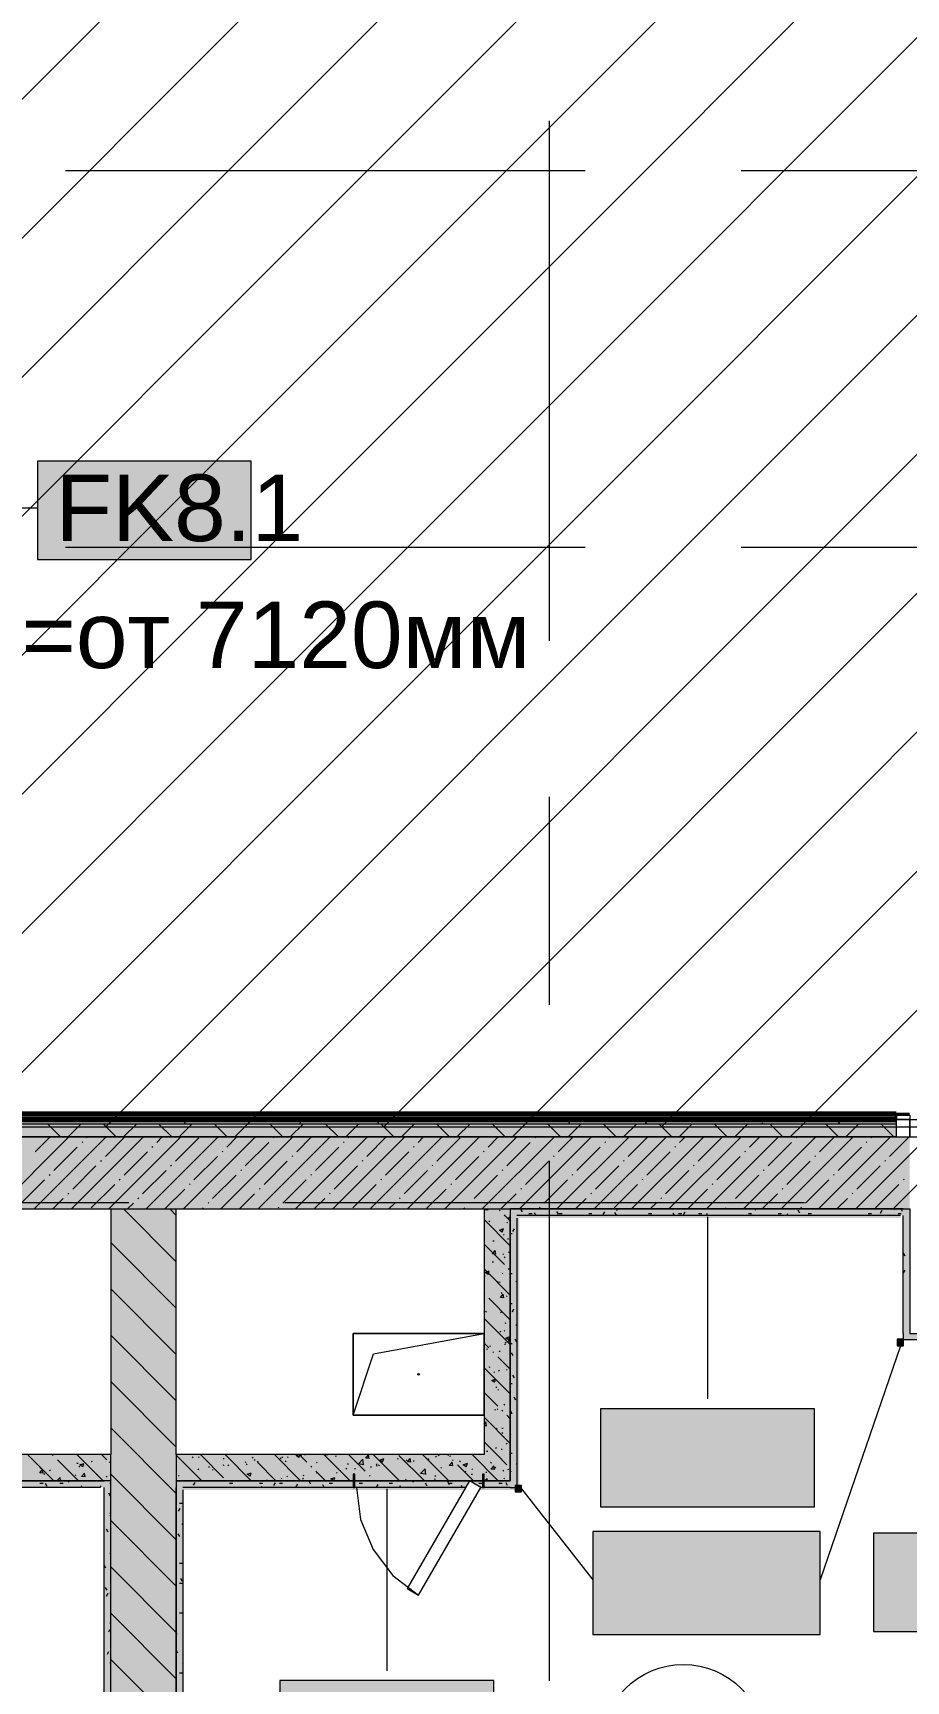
# Model space of a CAD drawing. Header units: millimetres. Extents: x -3817 to 677485, y -22715 to 103890.
# Drawn here: x 342725 to 345392, y 15458 to 20489 of the extents above; entities that cross this region are included whole.
import ezdxf

# ---------------------------------------------------------------- set-up
doc = ezdxf.new("R2010")
doc.units = ezdxf.units.MM
doc.layers.add('PDF _Геометрия', color=7, linetype='Continuous', true_color=0x1d1d1d)
doc.layers.add('PDF _Сплошная заливка', color=7, linetype='Continuous', true_color=0xffffff)
doc.layers.add('PDF _Текст', color=7, linetype='Continuous')
doc.styles.add('PDF GOST-Common', font='arial.ttf')

msp = doc.modelspace()

# ---------------------------------------------------------------- hatches: boundary and pattern name
at = {"layer": 'PDF _Сплошная заливка', "true_color": 0xc0c0c0, "transparency": 33554559}
h = msp.add_hatch(color=9, dxfattribs=at)
h.paths.add_polyline_path([(346933.4, 17159), (347509.9, 17160.5), (347509.9, 17172), (346033.1, 17172), (346033.1, 17159), (346262.4, 17159)], flags=0)
h.paths.add_polyline_path([(342236.4, 17159), (345362.1, 17159), (345362.1, 17172), (341613.9, 17172), (341613.9, 17159)], flags=0)
at = {"layer": 'PDF _Сплошная заливка', "transparency": 33554559}
h = msp.add_hatch(color=256, dxfattribs=at)
h.paths.add_polyline_path([(348342.9, 17119), (348342.9, 17155.5), (347487.4, 17155.5), (347487.4, 17159), (346033.1, 17159), (346033.1, 17119), (348317.4, 17119)], flags=0)
h.paths.add_polyline_path([(341722.9, 17119), (345362.1, 17119), (345362.1, 17159), (341613.9, 17159), (341613.9, 17119)], flags=0)
at = {"layer": 'PDF _Сплошная заливка', "true_color": 0xff8000, "transparency": 33554559}
h = msp.add_hatch(color=30, dxfattribs=at)
h.paths.add_polyline_path([(342072.9, 17172), (345362.1, 17172), (345362.1, 17189), (342072.9, 17189)], flags=0)
h.paths.add_polyline_path([(347478.6, 17172), (348342.9, 17172.5), (348342.9, 17188.5), (346033.1, 17187), (346033.1, 17172), (347436.7, 17172)], flags=0)
at = {"layer": 'PDF _Сплошная заливка', "transparency": 33554559}
h = msp.add_hatch(color=256, dxfattribs=at)
h.paths.add_polyline_path([(350786.8, 16899), (352242.9, 16899), (352242.9, 17119), (350786.8, 17119), (350786.8, 17048.2)], flags=0)
h.paths.add_polyline_path([(355922.9, 16899), (355922.9, 17119), (353702.9, 17119), (353702.9, 16899), (355656.5, 16899)], flags=0)
h.paths.add_polyline_path([(348342.9, 16899), (348342.9, 17119), (346003.1, 17119), (346003.1, 16899), (348275.4, 16899)], flags=0)
h.paths.add_polyline_path([(344102.9, 16899), (345403.1, 16899), (345403.1, 17119), (341722.9, 17119), (341722.9, 16899), (343162.9, 16899)], flags=0)
for points in [[(344102.9, 16149), (344182.9, 16149), (344182.9, 16899), (344102.9, 16899), (344102.9, 16342.1)], [(344182.9, 16049), (344202.9, 16049), (344202.9, 16879), (344182.9, 16879), (344182.9, 16069)], [(346084.9, 16499), (346092.9, 16499), (346092.9, 16519), (345383.1, 16519), (345383.1, 16499), (345591.4, 16499)], [(341272.9, 16069), (341272.9, 16089), (341277.9, 16089), (341277.9, 16069), (341667.9, 16069), (341667.9, 16089), (341672.9, 16089), (341672.9, 16069), (342962.9, 16069), (342962.9, 16149), (341222.9, 16149), (341222.9, 16069)], [(343162.9, 16069), (343702.9, 16069), (343702.9, 16089), (343707.9, 16089), (343707.9, 16069), (344097.9, 16069), (344097.9, 16089), (344102.9, 16089), (344102.9, 16069), (344182.9, 16069), (344182.9, 16149), (343162.9, 16149)], [(342942.9, 13039), (342962.9, 13039), (342962.9, 16069), (342942.9, 16069), (342942.9, 13050)]]:
    msp.add_hatch(color=256, dxfattribs=at).paths.add_polyline_path(points)
h = msp.add_hatch(color=256, dxfattribs=at)
h.paths.add_polyline_path([(342931.9, 16049), (342942.9, 16049), (342942.9, 16069), (341672.9, 16069), (341672.9, 16049), (342236.4, 16049)], flags=0)
h.paths.add_polyline_path([(341628.3, 16069), (341277.9, 16069), (341277.9, 16049), (341616.7, 16049), (341619.2, 16053.3)], flags=0)
h.paths.add_polyline_path([(341667.9, 16049), (341667.9, 16069), (341628.3, 16069), (341662.9, 16049)], flags=0)
h.paths.add_polyline_path([(341272.9, 16049), (341272.9, 16069), (341222.9, 16069), (341222.9, 16049), (341253.9, 16049)], flags=0)
h = msp.add_hatch(color=256, dxfattribs=at)
h.paths.add_polyline_path([(343162.9, 16049), (343702.9, 16049), (343702.9, 16069), (343162.9, 16069)], flags=0)
h.paths.add_polyline_path([(344046.8, 16049), (344058.3, 16069), (343707.9, 16069), (343707.9, 16049), (343868.3, 16049)], flags=0)
h.paths.add_polyline_path([(344092.9, 16049), (344097.9, 16049), (344097.9, 16069), (344058.3, 16069), (344062.5, 16066.6)], flags=0)
h.paths.add_polyline_path([(344182.9, 16049), (344182.9, 16069), (344102.9, 16067.4), (344102.9, 16049)], flags=0)

# ---------------------------------------------------------------- linework, layer by layer
at = {"layer": 'PDF _Геометрия', "color": 8, "lineweight": 9, "true_color": 0x808080}
msp.add_lwpolyline([(357882.9, 17150), (357882.9, 28419), (349202.9, 28419), (349202.9, 28819), (342052.9, 28819), (342052.9, 26599), (342052.9, 17150)], close=True, dxfattribs=at)
at = {"layer": 'PDF _Геометрия', "color": 9, "lineweight": 9, "true_color": 0xc0c0c0}
for points in [[(342052.9, 19648.9), (350823, 28419)], [(342052.9, 19224.6), (351247.3, 28419)], [(342052.9, 18800.3), (351671.6, 28419)], [(342052.9, 18376.1), (352095.8, 28419)], [(342052.9, 17951.8), (352520.1, 28419)], [(342052.9, 17527.5), (352944.4, 28419)], [(342099.6, 17150), (353368.6, 28419)], [(342523.9, 17150), (353792.9, 28419)], [(342948.2, 17150), (354217.2, 28419)], [(343372.4, 17150), (354641.4, 28419)], [(343796.7, 17150), (355065.7, 28419)], [(344220.9, 17150), (355489.9, 28419)], [(344645.2, 17150), (355914.2, 28419)], [(345069.5, 17150), (356338.5, 28419)], [(345362.1, 17119), (341613.9, 17119), (341613.9, 17172), (342052.9, 17172), (342052.9, 18406.7), (342052.9, 19214.4), (342052.9, 26192), (342052.9, 26605.5), (342072.9, 26605.5), (342072.9, 26192), (342072.9, 19214.4), (342072.9, 18406.7), (342072.9, 17189)], [(341612.9, 17119), (345362.1, 17119), (345403.1, 17119), (345403.1, 17172), (345403.1, 17119)], [(342072.9, 17172), (345362.1, 17172), (345403.1, 17172), (346002.9, 17172), (346033.1, 17172), (347509.9, 17172)], [(345402.1, 17185), (345362.1, 17185), (345362.1, 17187), (345402.1, 17187)], [(345362.1, 17172), (345362.1, 17185), (345403.1, 17185), (345403.1, 17172), (345362.1, 17172), (345362.1, 17119), (345403.1, 17119), (346002.9, 17119), (346033.1, 17119), (348342.9, 17119), (349202.9, 17119), (349202.9, 17172)], [(341722.9, 16519), (342182.9, 16519), (342182.9, 16599), (342182.9, 16899), (342962.9, 16899), (342962.9, 16149), (341222.9, 16149), (341222.9, 16399)], [(345383.1, 16519), (345383.1, 16499)], [(342931.9, 16049), (341662.9, 16049), (341672.9, 16049)], [(344182.9, 16049), (344202.9, 16049)]]:
    msp.add_lwpolyline(points, dxfattribs=at)
at = {"layer": 'PDF _Геометрия', "color": 253, "lineweight": 9, "true_color": 0xaaaaaa}
for points in [[(344302.9, 18633.7), (344302.9, 20221.2)], [(342824.1, 20069), (344411.6, 20069)], [(344887.9, 20069), (345522.9, 20069)], [(342824.1, 18919), (344411.6, 18919)], [(344887.9, 18919), (345522.9, 18919)], [(344302.9, 17522.4), (344302.9, 18157.4)], [(344302.9, 15458.7), (344302.9, 17046.2)], [(342382.9, 16919), (343017.9, 16919)], [(343494.1, 16919), (345081.6, 16919)], [(343712.9, 16049), (343725.9, 15950.7), (343763.9, 15859), (343824.2, 15780.3), (343902.9, 15719.9)]]:
    msp.add_lwpolyline(points, dxfattribs=at)
at = {"layer": 'PDF _Геометрия', "color": 7, "lineweight": 9}
for points in [[(343391.7, 19181.4), (342738.6, 19181.4), (342738.6, 18881.4), (343391.7, 18881.4)], [(344102.9, 16519), (344102.9, 16269), (343702.9, 16269), (343702.9, 16519)], [(344102.9, 16519), (343702.9, 16519), (343702.9, 16269), (344102.9, 16269)], [(345112.2, 16289.1), (344459.1, 16289.1), (344459.1, 15989.1), (345112.2, 15989.1)], [(345129.3, 15914.7), (344435.3, 15914.7), (344435.3, 15599.4), (345129.3, 15599.4)], [(345129.3, 15914.7), (344435.3, 15914.7), (344435.3, 15599.4), (345129.3, 15599.4)], [(345945.6, 15909.1), (345292.5, 15909.1), (345292.5, 15609.1), (345945.6, 15609.1)], [(344132.5, 15459.1), (343479.4, 15459.1), (343479.4, 15159.1), (344132.5, 15159.1)]]:
    msp.add_lwpolyline(points, close=True, dxfattribs=at)
for points in [[(342074.1, 19039.5), (342738.6, 19039.5)], [(341613.9, 17159), (345362.1, 17159)], [(342962.9, 16899), (343162.9, 16899)], [(344102.9, 16899), (344182.9, 16899), (345383.1, 16899), (345403.1, 16899), (345403.1, 16519), (346003.1, 16519), (346003.1, 16899)], [(345383.1, 16899), (344182.9, 16899), (344182.9, 16879), (344182.9, 16149), (344182.9, 16879)], [(345375.1, 16879), (344202.9, 16879)], [(344202.9, 16871), (344202.9, 16049)], [(344785.6, 16875), (344785.6, 16319.2)], [(345383.1, 16519), (345383.1, 16879)], [(343702.9, 16269), (343765.4, 16456.5), (344102.9, 16519)], [(345374.9, 16481), (345129.3, 15767.2)], [(346084.9, 16499), (345383.1, 16499)], [(342962.9, 13019), (342752.9, 13019), (342962.9, 13019), (342962.9, 13039), (342962.9, 16069), (342962.9, 16149)], [(343162.9, 16149), (343162.9, 16069), (343162.9, 16049)], [(342962.9, 13039), (342962.9, 16069), (342942.9, 16069), (341672.9, 16069), (342942.9, 16069)], [(342942.9, 13050), (342942.9, 16049)], [(343162.9, 13019), (343162.9, 13039), (343162.9, 16049), (343162.9, 13039)], [(344046.8, 16049), (343182.9, 16049)], [(343182.9, 16041), (343182.9, 13039)], [(343805.9, 16045), (343805.9, 15489.2)], [(344182.9, 16049), (344092.9, 16049)], [(344217.4, 16045), (344435.3, 15767.2)]]:
    msp.add_lwpolyline(points, dxfattribs=at)
at = {"layer": 'PDF _Геометрия', "color": 30, "lineweight": 70, "true_color": 0xff8000}
for points in [[(342072.9, 17189), (345362.1, 17189)], [(342072.9, 17172), (345362.1, 17172)]]:
    msp.add_lwpolyline(points, dxfattribs=at)
at = {"layer": 'PDF _Геометрия', "lineweight": 9}
for points in [[(342809.6, 17119), (342769.6, 17159)], [(342872.3, 17159), (342832.3, 17119)], [(342979.3, 17119), (342939.3, 17159)], [(343042, 17159), (343002, 17119)], [(343149, 17119), (343109, 17159)], [(343211.7, 17159), (343171.7, 17119)], [(343318.7, 17119), (343278.7, 17159)], [(343381.4, 17159), (343341.4, 17119)], [(343488.4, 17119), (343448.4, 17159)], [(343551.1, 17159), (343511.1, 17119)], [(343658.1, 17119), (343618.1, 17159)], [(343720.8, 17159), (343680.8, 17119)], [(343827.8, 17119), (343787.8, 17159)], [(343890.5, 17159), (343850.5, 17119)], [(343997.6, 17119), (343957.6, 17159)], [(344060.2, 17159), (344020.2, 17119)], [(344167.3, 17119), (344127.3, 17159)], [(344229.9, 17159), (344189.9, 17119)], [(344337, 17119), (344297, 17159)], [(344399.7, 17159), (344359.7, 17119)], [(344506.7, 17119), (344466.7, 17159)], [(344569.4, 17159), (344529.4, 17119)], [(344676.4, 17119), (344636.4, 17159)], [(344739.1, 17159), (344699.1, 17119)], [(344846.1, 17119), (344806.1, 17159)], [(344908.8, 17159), (344868.8, 17119)], [(345015.8, 17119), (344975.8, 17159)], [(345078.5, 17159), (345038.5, 17119)], [(345185.5, 17119), (345145.5, 17159)], [(345248.2, 17159), (345208.2, 17119)], [(345355.2, 17119), (345315.2, 17159)], [(342615, 16899), (342835, 17119)], [(342729.1, 16899), (342949.1, 17119)], [(342732.3, 17073.3), (342778, 17119)], [(342843.1, 16899), (343063.1, 17119)], [(342889.1, 17116.1), (342892.1, 17119)], [(342946.2, 17059), (343006.1, 17119)], [(342957.2, 16899), (343177.2, 17119)], [(343071.2, 16899), (343291.2, 17119)], [(343103, 17101.8), (343120.2, 17119)], [(343160, 17044.8), (343231.3, 17116.1)], [(343185.3, 16899), (343405.3, 17119)], [(343299.3, 16899), (343519.3, 17119)], [(343316.8, 17087.6), (343348.3, 17119)], [(343413.4, 16899), (343633.4, 17119)], [(343459.4, 17116.1), (343461.7, 17118.4)], [(343527.4, 16899), (343747.4, 17119)], [(343530.7, 17073.3), (343576.4, 17119)], [(343641.5, 16899), (343861.5, 17119)], [(343687.5, 17116.1), (343690.4, 17119)], [(343744.5, 17059), (343804.5, 17119)], [(343755.5, 16899), (343975.5, 17119)], [(343869.6, 16899), (344089.6, 17119)], [(343901.3, 17101.8), (343918.5, 17119)], [(343958.3, 17044.8), (344029.6, 17116.1)], [(343983.6, 16899), (344203.6, 17119)], [(344097.7, 16899), (344317.7, 17119)], [(344115.2, 17087.6), (344146.6, 17119)], [(344211.7, 16899), (344431.7, 17119)], [(344257.7, 17116.1), (344260.1, 17118.4)], [(344325.8, 16899), (344545.8, 17119)], [(344329, 17073.3), (344374.7, 17119)], [(344439.8, 16899), (344659.8, 17119)], [(344485.8, 17116.1), (344488.8, 17119)], [(344542.8, 17059), (344602.8, 17119)], [(344553.9, 16899), (344773.9, 17119)], [(344667.9, 16899), (344887.9, 17119)], [(344699.7, 17101.8), (344716.9, 17119)], [(344756.7, 17044.8), (344828, 17116.1)], [(344782, 16899), (345002, 17119)], [(344896, 16899), (345116, 17119)], [(344913.5, 17087.6), (344945, 17119)], [(345010.1, 16899), (345230.1, 17119)], [(345056.1, 17116.1), (345058.4, 17118.4)], [(345124.1, 16899), (345344.1, 17119)], [(345127.3, 17073.3), (345173, 17119)], [(345238.2, 16899), (345403.1, 17064), (345458.2, 17119)], [(345284.2, 17116.1), (345287.1, 17119)], [(345341.2, 17059), (345401.1, 17119)], [(345352.2, 16899), (345403.1, 16949.9), (345572.2, 17119)], [(342789.3, 17016.3), (342860.6, 17087.6)], [(342874.9, 17101.8), (342877.2, 17104.2)], [(343003.2, 17002), (343074.5, 17073.3)], [(343088.7, 17087.6), (343091.1, 17089.9)], [(343217, 16987.8), (343288.3, 17059)], [(343302.6, 17073.3), (343304.9, 17075.7)], [(343373.8, 17030.5), (343445.1, 17101.8)], [(343516.4, 17059), (343518.8, 17061.4)], [(343587.7, 17016.3), (343659, 17087.6)], [(343673.2, 17101.8), (343675.6, 17104.2)], [(343801.5, 17002), (343872.8, 17073.3)], [(343887.1, 17087.6), (343889.4, 17089.9)], [(344015.4, 16987.8), (344086.6, 17059)], [(344100.9, 17073.3), (344103.3, 17075.7)], [(344172.2, 17030.5), (344243.5, 17101.8)], [(344314.7, 17059), (344317.1, 17061.4)], [(344386, 17016.3), (344457.3, 17087.6)], [(344471.6, 17101.8), (344473.9, 17104.2)], [(344599.9, 17002), (344671.1, 17073.3)], [(344685.4, 17087.6), (344687.8, 17089.9)], [(344813.7, 16987.8), (344885, 17059)], [(344899.2, 17073.3), (344901.6, 17075.7)], [(344970.5, 17030.5), (345041.8, 17101.8)], [(345113.1, 17059), (345115.5, 17061.4)], [(345184.4, 17016.3), (345255.6, 17087.6)], [(345269.9, 17101.8), (345272.3, 17104.2)], [(342846.4, 16959.2), (342917.6, 17030.5)], [(342931.9, 17044.8), (342934.3, 17047.2)], [(343060.2, 16945), (343131.5, 17016.3)], [(343145.7, 17030.5), (343148.1, 17032.9)], [(343359.6, 17016.3), (343362, 17018.6)], [(343430.9, 16973.5), (343502.1, 17044.8)], [(343644.7, 16959.2), (343716, 17030.5)], [(343730.2, 17044.8), (343732.6, 17047.2)], [(343858.5, 16945), (343929.8, 17016.3)], [(343944.1, 17030.5), (343946.5, 17032.9)], [(344157.9, 17016.3), (344160.3, 17018.6)], [(344229.2, 16973.5), (344300.5, 17044.8)], [(344443, 16959.2), (344514.3, 17030.5)], [(344528.6, 17044.8), (344531, 17047.2)], [(344656.9, 16945), (344728.2, 17016.3)], [(344742.4, 17030.5), (344744.8, 17032.9)], [(344956.3, 17016.3), (344958.6, 17018.6)], [(345027.6, 16973.5), (345098.8, 17044.8)], [(345241.4, 16959.2), (345312.7, 17030.5)], [(345326.9, 17044.8), (345329.3, 17047.2)], [(342689.5, 16916.5), (342760.8, 16987.8)], [(342775.1, 17002), (342777.4, 17004.4)], [(342903.4, 16902.2), (342974.7, 16973.5)], [(342988.9, 16987.8), (342991.3, 16990.1)], [(343128.3, 16899), (343188.5, 16959.2)], [(343202.8, 16973.5), (343205.1, 16975.9)], [(343274, 16930.7), (343345.3, 17002)], [(343416.6, 16959.2), (343419, 16961.6)], [(343487.9, 16916.5), (343559.2, 16987.8)], [(343573.4, 17002), (343575.8, 17004.4)], [(343701.7, 16902.2), (343773, 16973.5)], [(343787.3, 16987.8), (343789.6, 16990.1)], [(343926.6, 16899), (343986.9, 16959.2)], [(344001.1, 16973.5), (344003.5, 16975.9)], [(344072.4, 16930.7), (344143.7, 17002)], [(344215, 16959.2), (344217.3, 16961.6)], [(344286.2, 16916.5), (344357.5, 16987.8)], [(344371.8, 17002), (344374.1, 17004.4)], [(344500.1, 16902.2), (344571.4, 16973.5)], [(344585.6, 16987.8), (344588, 16990.1)], [(344725, 16899), (344785.2, 16959.2)], [(344799.5, 16973.5), (344801.8, 16975.9)], [(344870.7, 16930.7), (344942, 17002)], [(345013.3, 16959.2), (345015.7, 16961.6)], [(345084.6, 16916.5), (345155.9, 16987.8)], [(345170.1, 17002), (345172.5, 17004.4)], [(345298.4, 16902.2), (345369.7, 16973.5)], [(345384, 16987.8), (345386.3, 16990.1)], [(342786.1, 16899), (342817.8, 16930.7)], [(342832.1, 16945), (342834.5, 16947.4)], [(343014.2, 16899), (343031.7, 16916.5)], [(343045.9, 16930.7), (343048.3, 16933.1)], [(343259.8, 16916.5), (343262.2, 16918.9)], [(343356.4, 16899), (343402.3, 16945)], [(343584.5, 16899), (343616.2, 16930.7)], [(343630.4, 16945), (343632.8, 16947.4)], [(343812.6, 16899), (343830, 16916.5)], [(343844.3, 16930.7), (343846.7, 16933.1)], [(344058.1, 16916.5), (344060.5, 16918.9)], [(344154.7, 16899), (344200.7, 16945)], [(344382.8, 16899), (344414.5, 16930.7)], [(344428.8, 16945), (344431.2, 16947.4)], [(344610.9, 16899), (344628.4, 16916.5)], [(344642.6, 16930.7), (344645, 16933.1)], [(344856.5, 16916.5), (344858.8, 16918.9)], [(344953, 16899), (344999, 16945)], [(345181.1, 16899), (345212.9, 16930.7)], [(345227.1, 16945), (345229.5, 16947.4)], [(343162.9, 16737.4), (343001.3, 16899)], [(343162.9, 16878.9), (343142.7, 16899)], [(343242.3, 16899), (343245.5, 16902.2)], [(343473.6, 16902.2), (343476, 16904.6)], [(344040.7, 16899), (344043.9, 16902.2)], [(344272, 16902.2), (344274.3, 16904.6)], [(344839, 16899), (344842.2, 16902.2)], [(345070.3, 16902.2), (345072.7, 16904.6)], [(343162.9, 16596), (342962.9, 16796)], [(343162.9, 16454.6), (342962.9, 16654.6)], [(343162.9, 16313.2), (342962.9, 16513.2)], [(343162.9, 16171.8), (342962.9, 16371.8)], [(343162.9, 16030.3), (342962.9, 16230.3)], [(343162.9, 15888.9), (342962.9, 16088.9)], [(343162.9, 15747.5), (342962.9, 15947.5)], [(343162.9, 15606.1), (342962.9, 15806.1)], [(343162.9, 15464.6), (342962.9, 15664.6)], [(343162.9, 15323.2), (342962.9, 15523.2)]]:
    msp.add_lwpolyline(points, dxfattribs=at)
at = {"layer": 'PDF _Геометрия', "color": 250, "lineweight": 9, "true_color": 0x3c3c3c}
for points in [[(343189.4, 17162.6), (343187.3, 17159)], [(343312.1, 17172), (343311.4, 17170.7)], [(343546.8, 17172), (343539.3, 17159)], [(343781.8, 17159), (343774.3, 17172)], [(344368, 17172), (344360.5, 17159)], [(344600.8, 17168.9), (344595.1, 17159)], [(344831.5, 17169.7), (344830.1, 17172)], [(344954.9, 17159), (344953.5, 17161.5)], [(345189.6, 17159), (345182.1, 17172)]]:
    msp.add_lwpolyline(points, dxfattribs=at)
at = {"layer": 'PDF _Геометрия', "color": 30, "lineweight": 30, "true_color": 0xff8000}
msp.add_lwpolyline([(345362.1, 17172), (345362.1, 17189), (345402.1, 17189)], dxfattribs=at)
at = {"layer": 'PDF _Геометрия', "color": 9, "lineweight": 9, "true_color": 0xc0c0c0}
for points in [[(344102.9, 16899), (344102.9, 16149), (343162.9, 16149), (343162.9, 16899)], [(344182.9, 16069), (344182.9, 16149), (344182.9, 16069), (344102.9, 16069)], [(343702.9, 16069), (343162.9, 16069)], [(344097.9, 16069), (343707.9, 16069)]]:
    msp.add_lwpolyline(points, close=True, dxfattribs=at)
at = {"layer": 'PDF _Геометрия', "color": 252, "lineweight": 9, "true_color": 0x878787}
for points in [[(344182.9, 16786.7), (344102.9, 16866.7)], [(344114.3, 16895), (344103.6, 16895.9), (344106.2, 16899)], [(344114.3, 16895), (344113.5, 16899)], [(344118.1, 16862.6), (344120.9, 16860.8)], [(344152.4, 16892.7), (344149.9, 16895.2)], [(344164.4, 16878.5), (344167, 16880.5)], [(344182.9, 16862.2), (344165, 16880.1)], [(344172.1, 16859), (344174.6, 16856.8)], [(344177.1, 16871.6), (344180.4, 16872)], [(344158.8, 16828.1), (344149.9, 16834), (344162.4, 16838.8)], [(344155.6, 16838.7), (344158.4, 16836.9)], [(344158.8, 16828.1), (344162.4, 16838.8)], [(344162.2, 16819.3), (344164.9, 16821.3)], [(344174.8, 16807.3), (344178.1, 16807.8)], [(344165, 16729.2), (344102.9, 16791.3)], [(344138.9, 16761.3), (344128.3, 16762.2), (344136.9, 16772.4)], [(344130.3, 16801.5), (344133.6, 16801.9)], [(344139, 16761.2), (344136.9, 16772.4)], [(344160, 16760.1), (344162.7, 16762.1)], [(344177.6, 16768.2), (344180.5, 16766.4)], [(344182.9, 16635.9), (344102.9, 16715.9)], [(344115.5, 16699.1), (344106.7, 16705.1), (344119.1, 16709.9)], [(344115.5, 16699.1), (344119.1, 16709.9)], [(344128, 16737.2), (344131.4, 16737.6)], [(344164.8, 16753), (344167.3, 16750.7)], [(344180.1, 16714.2), (344177.6, 16716.7)], [(344103.7, 16696.1), (344106.2, 16693.9)], [(344143, 16677.3), (344145.8, 16675.5)], [(344148.6, 16675.9), (344151.9, 16676.4)], [(344157.9, 16700.9), (344160.5, 16702.9)], [(344104.7, 16638.7), (344102.9, 16640.5)], [(344102.9, 16605.9), (344105.2, 16606.2)], [(344182.9, 16560.5), (344117.2, 16626.1)], [(344163.6, 16627.5), (344153, 16628.5), (344161.6, 16638.7)], [(344155.7, 16641.7), (344158.4, 16643.8)], [(344163.6, 16627.5), (344161.6, 16638.7)], [(344171.6, 16633.9), (344174.1, 16631.6)], [(344180.5, 16653.4), (344182.9, 16651.9)], [(344182.9, 16485), (344102.9, 16565)], [(344107.6, 16586.9), (344110.5, 16585.1)], [(344153.6, 16582.5), (344156.2, 16584.6)], [(344151.4, 16523.3), (344154.1, 16525.4)], [(344164.3, 16527.8), (344166.7, 16525.5)], [(344167.3, 16550.5), (344170.7, 16550.9)], [(344178.4, 16498.6), (344169.5, 16504.6), (344182, 16509.4)], [(344178.4, 16498.6), (344182, 16509.4)], [(344117.2, 16475.3), (344102.9, 16489.6)], [(344103.2, 16471), (344105.7, 16468.7)], [(344110.5, 16472.2), (344113.3, 16470.4)], [(344120.6, 16480.3), (344123.9, 16480.8)], [(344132.3, 16460.2), (344129.8, 16462.7)], [(344149.2, 16464.2), (344151.9, 16466.2)], [(344165.1, 16486.2), (344168.4, 16486.6)], [(344167.9, 16492.1), (344170.8, 16490.3)], [(344182.9, 16494.3), (344177.7, 16494.7), (344182.9, 16501)], [(344182.9, 16334.1), (344102.9, 16414.1)], [(344118.3, 16416.1), (344121.6, 16416.5)], [(344182.9, 16409.6), (344144.9, 16447.6)], [(344147.1, 16405), (344149.7, 16407)], [(344171.1, 16408.7), (344173.6, 16406.5)], [(344135.1, 16369.7), (344126.3, 16375.7), (344138.7, 16380.4)], [(344132.6, 16401.7), (344135.4, 16399.9)], [(344135.1, 16369.7), (344138.7, 16380.4)], [(344138.9, 16354.8), (344142.2, 16355.2)], [(344144.9, 16296.8), (344102.9, 16338.7)], [(344144.9, 16345.8), (344147.6, 16347.8)], [(344163.8, 16302.7), (344166.2, 16300.4)], [(344182.9, 16183.3), (344102.9, 16263.3)], [(344135.4, 16287), (344138.2, 16285.2)], [(344142.7, 16286.6), (344145.4, 16288.6)], [(344160, 16281.7), (344157.5, 16284.2)], [(344182.9, 16258.7), (344172.5, 16269.1)], [(344102.9, 16242.5), (344108, 16248.6)], [(344102.9, 16245.6), (344105.1, 16243.6)], [(344102.9, 16238.1), (344110.1, 16237.5)], [(344110.1, 16237.4), (344108, 16248.6)], [(344140.6, 16227.4), (344143.2, 16229.4)], [(344157.5, 16216.5), (344160.3, 16214.7)], [(344157.6, 16229.3), (344160.9, 16229.8)], [(344172.5, 16118.2), (344141.8, 16149), (344102.9, 16187.9)], [(344110.8, 16159.2), (344114.2, 16159.6)], [(344138.4, 16168.2), (344141.1, 16170.3)], [(344155.3, 16165.1), (344158.7, 16165.5)], [(344170.6, 16183.6), (344173, 16181.3)], [(342788.5, 16069), (342708.5, 16149)], [(342756.6, 16092.7), (342746, 16093.6), (342754.6, 16103.9)], [(342747.3, 16107.6), (342750.6, 16108.1)], [(342756.6, 16092.7), (342754.6, 16103.8)], [(342775.5, 16100.4), (342778.2, 16102.5)], [(342787.1, 16145.9), (342784.6, 16148.4)], [(342863.9, 16069), (342799.6, 16133.3)], [(342939.3, 16069), (342859.3, 16149)], [(342859.6, 16122.4), (342862.9, 16122.8)], [(342865.3, 16111.8), (342868, 16113.9)], [(342877.1, 16111.4), (342868.3, 16117.4), (342880.7, 16122.2)], [(342877.1, 16111.4), (342880.7, 16122.2)], [(342904.1, 16128.3), (342907.4, 16128.7)], [(342950.5, 16133.3), (342934.8, 16149)], [(342957.7, 16125.1), (342960.3, 16127.2)], [(343241.1, 16069), (343162.9, 16147.2)], [(343211.2, 16141.8), (343214, 16140)], [(343229, 16103.2), (343231.6, 16105.2)], [(343230.5, 16142.5), (343233, 16140.2)], [(343307.6, 16078), (343236.6, 16149)], [(343261.1, 16111.3), (343264.4, 16111.7)], [(343273.1, 16103.4), (343275.6, 16101.2)], [(343305.6, 16117.2), (343308.9, 16117.6)], [(343306.1, 16137.8), (343308.9, 16136)], [(343391.9, 16069), (343311.9, 16149)], [(343320.3, 16115.7), (343322.9, 16117.7)], [(343372.9, 16126), (343376.2, 16126.5)], [(343376.8, 16121.2), (343379.3, 16119)], [(343398.1, 16138.3), (343395.6, 16140.9)], [(343401, 16133.8), (343403.9, 16132)], [(343410.1, 16127.1), (343412.7, 16129.1)], [(343467.4, 16069), (343410.7, 16125.8)], [(343542.8, 16069), (343462.8, 16149)], [(343480.5, 16139), (343483, 16136.8)], [(343485.2, 16140.8), (343488.5, 16141.2)], [(343495.9, 16129.8), (343498.8, 16128)], [(343502.4, 16140.4), (343505.1, 16142.5)], [(343537.5, 16140.3), (343528.7, 16146.3), (343535.8, 16149)], [(343529.7, 16146.7), (343533, 16147.1)], [(343536.2, 16149), (343545.1, 16147.6)], [(343537.5, 16140.3), (343540.5, 16149)], [(343561.5, 16125.8), (343538.3, 16149)], [(343545.1, 16147.6), (343545, 16149)], [(343554.4, 16149), (343556.2, 16147.9)], [(343576.6, 16110.7), (343574.1, 16113.2)], [(343590.9, 16125.8), (343593.7, 16124)], [(343693.7, 16069), (343613.7, 16149)], [(343617.2, 16149), (343624.6, 16148.3)], [(343624.7, 16148.3), (343624.5, 16149)], [(343648.3, 16145.7), (343651.1, 16143.9)], [(343662.6, 16100.2), (343665.9, 16100.6)], [(343681.3, 16105.1), (343684, 16107.2)], [(343685.8, 16121.8), (343688.6, 16120)], [(343740.1, 16098.1), (343689.2, 16149)], [(343707.1, 16106.1), (343710.4, 16106.5)], [(343734.9, 16118.2), (343719.1, 16120.6), (343732.9, 16135.1)], [(343734.9, 16118.2), (343732.9, 16135.1)], [(343752.2, 16137.2), (343741.6, 16138.1), (343750.1, 16148.3)], [(343743.2, 16141.6), (343746, 16139.8)], [(343752.2, 16137.2), (343750.1, 16148.3)], [(343755.8, 16112.4), (343758.3, 16110.1)], [(343844.5, 16069), (343764.5, 16149)], [(343773.7, 16118.5), (343776.3, 16120.5)], [(343774.4, 16114.9), (343777.7, 16115.4)], [(343780.7, 16117.8), (343783.5, 16116)], [(343793.1, 16126.1), (343784.2, 16132), (343796.7, 16136.8)], [(343793.1, 16126.1), (343796.7, 16136.8)], [(343838.1, 16137.6), (343840.9, 16135.8)], [(343918.6, 16070.5), (343843.1, 16145.9)], [(343859.5, 16130.2), (343862, 16127.9)], [(343865, 16131), (343867.6, 16133)], [(343879.7, 16126), (343869.1, 16127), (343877.7, 16137.2)], [(343875.6, 16113.8), (343878.4, 16112)], [(343879.7, 16126), (343877.7, 16137.2)], [(343886.7, 16129.7), (343890, 16130.1)], [(343924.6, 16088.8), (343908.8, 16091.2), (343922.7, 16105.6)], [(343995.4, 16069), (343915.4, 16149)], [(343924.7, 16088.7), (343922.7, 16105.6)], [(343931.2, 16135.6), (343934.5, 16136)], [(343933, 16133.6), (343935.8, 16131.8)], [(343954.8, 16142.4), (343957.4, 16144.4)], [(343963.2, 16148), (343965.7, 16145.7)], [(343970.5, 16109.7), (343973.3, 16107.9)], [(343994, 16145.9), (343990.9, 16149)], [(344007.2, 16114.9), (343996.6, 16115.8), (344005.2, 16126)], [(343998.5, 16144.4), (344001.9, 16144.9)], [(344007.2, 16114.9), (344005.2, 16126)], [(344009.1, 16130.8), (344006.6, 16133.3)], [(344070.9, 16069), (344021.7, 16118.2)], [(344027.9, 16129.6), (344030.8, 16127.8)], [(344048.6, 16111.8), (344039.7, 16117.8), (344052.2, 16122.6)], [(344048.6, 16111.8), (344052.2, 16122.6)], [(344065.4, 16105.7), (344068.2, 16103.9)], [(344146.3, 16069), (344066.3, 16149)], [(344122.8, 16125.6), (344125.7, 16123.8)], [(344134.8, 16103.7), (344124.1, 16104.6), (344132.7, 16114.9)], [(344134.8, 16103.7), (344132.7, 16114.9)], [(344136.3, 16109), (344138.9, 16111.1)], [(344160.3, 16101.7), (344163.2, 16099.9)], [(344175.9, 16103.8), (344179.2, 16104.2)], [(342758.7, 16091.4), (342761.5, 16089.6)], [(342797.6, 16069), (342807.7, 16079.6)], [(342809, 16069), (342807.7, 16079.6)], [(342815.8, 16071.3), (342818.2, 16069)], [(342853.6, 16087.4), (342856.4, 16085.6)], [(342884.1, 16081.6), (342873.5, 16082.5), (342882.1, 16092.7)], [(342884.2, 16081.5), (342882.1, 16092.7)], [(342919.5, 16089.1), (342921.9, 16086.8)], [(342948.5, 16083.4), (342951.3, 16081.6)], [(343165.7, 16069), (343162.9, 16071.8)], [(343169.5, 16085.6), (343171.9, 16083.4)], [(343233.2, 16071.3), (343236.1, 16069.5)], [(343388.1, 16083), (343379.3, 16088.9), (343391.7, 16093.7)], [(343388.2, 16082.9), (343391.8, 16093.7)], [(343409.3, 16069), (343410.6, 16069.9)], [(343438.4, 16070.7), (343441.7, 16071.1)], [(343482.9, 16076.5), (343486.3, 16077)], [(343500.2, 16081.2), (343502.9, 16083.3)], [(343548.4, 16076.8), (343550.9, 16074.5)], [(343550.3, 16085.4), (343553.6, 16085.8)], [(343618.3, 16069), (343589.2, 16098.1)], [(343591.5, 16093.7), (343594.2, 16095.8)], [(343643.2, 16069), (343634.8, 16074.7), (343647.3, 16079.5)], [(343643.8, 16069), (343647.3, 16079.5)], [(343652.1, 16094.6), (343654.6, 16092.3)], [(343755.1, 16083), (343752.6, 16085.5)], [(343769.2, 16069), (343767.7, 16070.5)], [(343862.8, 16071.8), (343865.5, 16073.8)], [(343951.8, 16074.3), (343955.1, 16074.7)], [(343952.6, 16083.2), (343955.3, 16085.2)], [(344045, 16096.5), (344047.6, 16098.5)], [(344064.1, 16089.1), (344067.4, 16089.5)], [(344105.5, 16069), (344112.4, 16076.2)], [(344108.6, 16094.9), (344111.9, 16095.4)], [(344113.3, 16069), (344112.4, 16076.2)], [(344163.2, 16077.5), (344165.7, 16075.3)]]:
    msp.add_lwpolyline(points, dxfattribs=at)
at = {"layer": 'PDF _Геометрия', "color": 253, "lineweight": 9, "true_color": 0x9b9b9b}
for points in [[(344183.4, 16880.2), (344182.9, 16879.3)], [(344220.5, 16889.9), (344215.5, 16898.6)], [(344239.8, 16884.7), (344249.8, 16884.7)], [(344262, 16879), (344257.1, 16887.5)], [(344330.2, 16882.8), (344325.2, 16891.6)], [(344331.2, 16884.7), (344341.3, 16884.7)], [(344367.6, 16879), (344366.8, 16880.4)], [(344422.7, 16884.7), (344432.7, 16884.7)], [(344470.8, 16890.2), (344465.7, 16881.5)], [(344507.9, 16879.9), (344502.9, 16888.6)], [(344511, 16899), (344507.4, 16892.7)], [(344605.5, 16884.7), (344615.6, 16884.7)], [(344684.4, 16879), (344680.6, 16885.6)], [(344697, 16884.7), (344707, 16884.7)], [(344716.5, 16889.1), (344711.5, 16880.4)], [(344757.9, 16884.7), (344768, 16884.7)], [(344784.5, 16885.1), (344781, 16879)], [(344863, 16899), (344862.8, 16898.7)], [(344910.3, 16884.7), (344920.4, 16884.7)], [(344933.4, 16899), (344930.8, 16894.6)], [(345001.8, 16884.7), (345011.8, 16884.7)], [(345025.8, 16897.3), (345024.8, 16899)], [(345030.3, 16884), (345027.4, 16879)], [(345067.4, 16886.1), (345062.4, 16894.8)], [(345093.2, 16884.7), (345103.3, 16884.7)], [(345098.3, 16879.9), (345097.8, 16879)], [(345276.1, 16884.7), (345286.1, 16884.7)], [(345317.6, 16894), (345312.6, 16885.3)], [(345355.7, 16899), (345354.2, 16896.5)], [(345367.5, 16884.7), (345377.6, 16884.7)], [(345381.2, 16891.3), (345376.7, 16899)], [(344183, 16833), (344182.9, 16833.2)], [(344182.9, 16823.7), (344188.9, 16823.7)], [(344194.5, 16838.5), (344189.5, 16829.8)], [(345389.3, 16755.2), (345384.3, 16764)], [(345388.7, 16712.2), (345383.6, 16703.5)], [(344182.9, 16701.8), (344188.9, 16701.8)], [(344202.9, 16676.6), (344201.3, 16679.3)], [(344182.9, 16610.4), (344188.9, 16610.4)], [(344193.4, 16592.8), (344188.4, 16584.1)], [(344202.9, 16548.2), (344199.6, 16542.4)], [(344182.9, 16488.4), (344188.9, 16488.4)], [(344192.2, 16451.2), (344187.2, 16460)], [(344202.9, 16493.7), (344198.4, 16501.6)], [(344182.9, 16366.5), (344188.9, 16366.5)], [(344196.3, 16383.2), (344191.3, 16391.9)], [(344202.9, 16365.3), (344202.6, 16364.7)], [(344200.4, 16315.2), (344195.4, 16323.9)], [(344182.9, 16275.1), (344188.9, 16275.1)], [(344189.2, 16273.5), (344184.2, 16282.3)], [(344184.2, 16211), (344182.9, 16208.8)], [(344182.9, 16153.2), (344188.9, 16153.2)], [(344186.3, 16095.8), (344182.9, 16101.7)], [(344202.9, 16121.5), (344201.5, 16119)], [(342746.3, 16061.7), (342756.3, 16061.7)], [(342768.7, 16051.7), (342763.7, 16060.4)], [(342764.8, 16069), (342764.6, 16068.7)], [(342807.2, 16061.7), (342817.3, 16061.7)], [(342835.2, 16069), (342832.6, 16064.6)], [(342875.9, 16049), (342873.4, 16053.4)], [(342932.1, 16054), (342929.2, 16049)], [(342959.6, 16061.7), (342962.9, 16061.7)], [(343219.5, 16064.1), (343214.4, 16055.4)], [(343257.5, 16069), (343256.1, 16066.5)], [(343325.4, 16061.7), (343335.4, 16061.7)], [(343416.8, 16061.7), (343426.9, 16061.7)], [(343423.6, 16051.8), (343421.9, 16049)], [(343465.2, 16063), (343460.2, 16054.3)], [(343464.3, 16066.2), (343462.6, 16069)], [(343477.8, 16061.7), (343487.8, 16061.7)], [(343533.2, 16058.9), (343528.2, 16050.2)], [(343574, 16059.1), (343568.9, 16067.8)], [(343615, 16049), (343610.6, 16056.6)], [(343630.2, 16061.7), (343640.2, 16061.7)], [(343679.9, 16069), (343679.5, 16068.4)], [(343710, 16067.3), (343709, 16069)], [(343721.6, 16061.7), (343731.7, 16061.7)], [(343779, 16057.8), (343773.9, 16049.1)], [(343813.1, 16061.7), (343823.1, 16061.7)], [(343847, 16053.7), (343844.3, 16049)], [(343887.7, 16064.3), (343885, 16069)], [(343929.4, 16053.1), (343924.3, 16061.8)], [(343997.4, 16057.2), (343992.4, 16065.9)], [(343995.9, 16061.7), (344006, 16061.7)], [(344037.3, 16049), (344034, 16054.7)], [(344066.3, 16067.9), (344064.8, 16065.2)], [(344087.4, 16061.7), (344097.4, 16061.7)], [(344148.3, 16061.7), (344158.4, 16061.7)], [(344175.1, 16054.2), (344170.1, 16062.9)], [(342805.5, 16049), (342805.3, 16049.3)], [(342943.3, 16012.4), (342942.9, 16011.7)], [(342961.7, 16022.3), (342956.6, 16031)], [(343173, 16000.8), (343182.9, 16000.8)], [(342959.6, 15970.3), (342962.9, 15970.3)], [(342962.9, 15959.2), (342960.7, 15963)], [(343173.8, 15984.9), (343168.7, 15976.2)], [(342954.6, 15912.7), (342949.6, 15921.4)], [(342962.9, 15924.5), (342960.5, 15920.4)], [(343173.9, 15898.5), (343168.9, 15907.2)], [(343182.9, 15939.7), (343179.9, 15934.5)], [(342943.4, 15871), (342942.9, 15872)], [(342947.5, 15803), (342942.9, 15811)], [(342959.6, 15848.4), (342962.9, 15848.4)], [(343173, 15817.9), (343182.9, 15817.9)], [(343173, 15756.9), (343182.9, 15756.9)], [(343182.1, 15762.5), (343177.1, 15771.2)], [(343182.9, 15756.9), (343182.9, 15756.8)], [(342951.6, 15735), (342946.6, 15743.7)], [(342953.3, 15725), (342948.3, 15716.3)], [(342959.6, 15726.4), (342962.9, 15726.4)], [(343173, 15665.5), (343182.9, 15665.5)], [(342960.4, 15615.3), (342955.4, 15606.6)], [(342959.6, 15635), (342962.9, 15635)], [(343164.5, 15603.1), (343162.9, 15600.3)], [(342956.3, 15547.3), (342951.3, 15538.6)], [(343167.9, 15543.1), (343162.9, 15551.8)], [(342959.6, 15513.1), (342962.9, 15513.1)], [(342962.9, 15497.7), (342962.4, 15496.9)], [(343182.9, 15513), (343181.8, 15511.1)], [(343173, 15482.6), (343182.9, 15482.6)]]:
    msp.add_lwpolyline(points, dxfattribs=at)
at = {"layer": 'PDF _Геометрия', "color": 7, "lineweight": 20}
for points in [[(345384.7, 16481), (345384.7, 16501), (345365.2, 16501), (345365.2, 16481)], [(344217.4, 16035), (344217.4, 16055), (344197.9, 16055), (344197.9, 16035)]]:
    msp.add_lwpolyline(points, close=True, dxfattribs=at)
at = {"layer": 'PDF _Геометрия', "color": 253, "lineweight": 13, "true_color": 0xaaaaaa}
for points in [[(343707.9, 16089), (343702.9, 16089), (343702.9, 16049), (343707.9, 16049)], [(343902.9, 15719.9), (344092.9, 16049), (344058.3, 16069), (343868.3, 15739.9)], [(344097.9, 16089), (344097.9, 16049), (344102.9, 16049), (344102.9, 16089)]]:
    msp.add_lwpolyline(points, close=True, dxfattribs=at)
at = {"layer": 'PDF _Геометрия', "color": 7, "lineweight": 9}
for centre, radius in [((343902.9, 16394), 2.5), ((344711.7, 15258.3), 250), ((344711.7, 15258.3), 250)]:
    msp.add_circle(centre, radius, dxfattribs=at)
at = {"layer": 'PDF _Сплошная заливка', "lineweight": 9, "transparency": 33554559}
for points in [[(343391.7, 19181.4), (342738.6, 19181.4), (343391.7, 18881.4), (342738.6, 18881.4)], [(345112.2, 16289.1), (344459.1, 16289.1), (345112.2, 15989.1), (344459.1, 15989.1)], [(345129.3, 15914.7), (344435.3, 15914.7), (345129.3, 15599.4), (344435.3, 15599.4)], [(345945.6, 15909.1), (345292.5, 15909.1), (345945.6, 15609.1), (345292.5, 15609.1)], [(344132.5, 15459.1), (343479.4, 15459.1), (344132.5, 15159.1), (343479.4, 15159.1)]]:
    msp.add_solid(points, dxfattribs=at)
at = {"layer": 'PDF _Сплошная заливка', "lineweight": 35, "transparency": 33554559}
for points in [[(343162.9, 13019), (343162.9, 16899), (342962.9, 13019), (342962.9, 16899)], [(344182.9, 16879), (345383.1, 16879), (344182.9, 16899), (345383.1, 16899)], [(345403.1, 16519), (345403.1, 16899), (345383.1, 16519), (345383.1, 16899)], [(343702.9, 16049), (343707.9, 16049), (343702.9, 16089), (343707.9, 16089)], [(344097.9, 16049), (344102.9, 16049), (344097.9, 16089), (344102.9, 16089)], [(343182.9, 13039), (343182.9, 16049), (343162.9, 13039), (343162.9, 16049)]]:
    msp.add_solid(points, dxfattribs=at)
at = {"layer": 'PDF _Сплошная заливка', "color": 1, "lineweight": 35, "transparency": 33554559}
for points in [[(344202.9, 16871), (345375.1, 16871), (344202.9, 16879), (345375.1, 16879)], [(344210.9, 16041), (344210.9, 16871), (344202.9, 16041), (344202.9, 16871)], [(345365.2, 16481), (345384.7, 16481), (345365.2, 16501), (345384.7, 16501)], [(344197.9, 16035), (344217.4, 16035), (344197.9, 16055), (344217.4, 16055)], [(343182.9, 16041), (344042.1, 16041), (343182.9, 16049), (344046.8, 16049)], [(344088.3, 16041), (344202.9, 16041), (344092.5, 16048.3), (344202.9, 16049)]]:
    msp.add_solid(points, dxfattribs=at)

# ---------------------------------------------------------------- texts
at = {"layer": 'PDF _Текст', "insert": (342793.5, 19038), "char_height": 203.2, "attachment_point": 4, "style": 'PDF GOST-Common'}
msp.add_mtext('FK8.1', dxfattribs=at)
at = {"layer": 'PDF _Текст', "color": 250, "true_color": 0x3c3c3c, "insert": (342485.4, 18650.2), "char_height": 203.2, "attachment_point": 4, "style": 'PDF GOST-Common'}
msp.add_mtext('Н=от 7120мм', dxfattribs=at)

doc.saveas('drawing.dxf')
